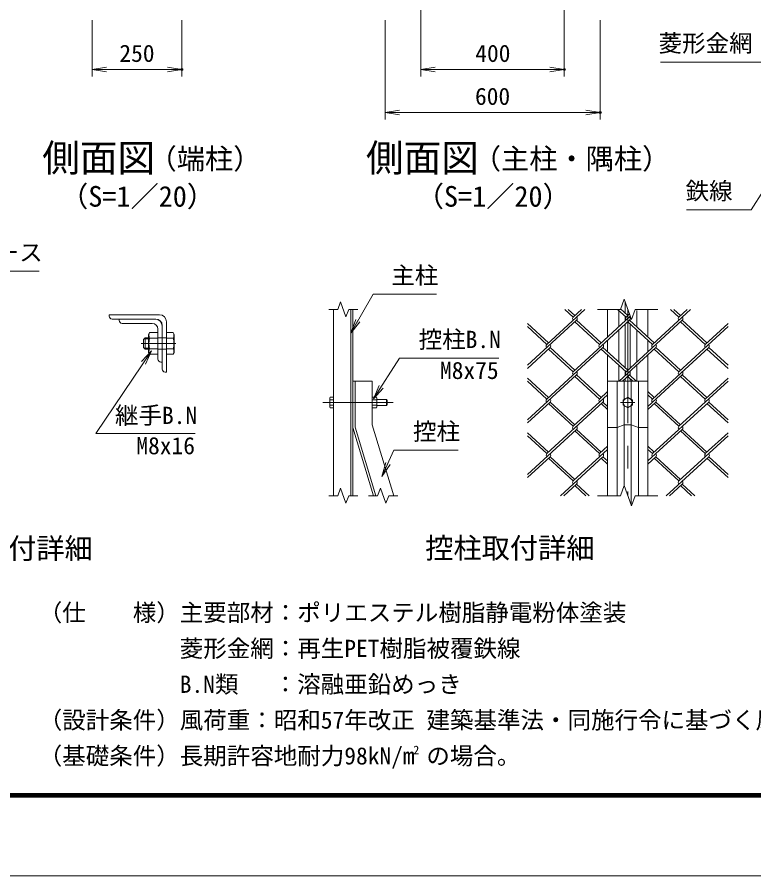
# Model space of a CAD drawing. Units: millimetres at full size. Extents: x -4200 to 4200, y -2970 to 2970.
# Drawn here: x -392 to 1663, y -2970 to -573 of the extents above; entities that cross this region are included whole.
import ezdxf
from ezdxf.enums import TextEntityAlignment as Align

# ---------------------------------------------------------------- set-up
doc = ezdxf.new("R2010")
doc.units = ezdxf.units.MM
doc.header["$LTSCALE"] = 10
doc.header["$PDMODE"] = 32
doc.header["$PDSIZE"] = 5
doc.linetypes.add('USER1', pattern=[50.8, 31.75, -6.35, 6.35, -6.35])
for name, color, linetype, lineweight in [('0-0_D-STR1', 1, 'Continuous', 18), ('0-1_D-STR-DIM', 7, 'Continuous', 13), ('0-2_0', 7, 'Continuous', 18), ('0-5_D-STR3', 3, 'Continuous', 13), ('0-6_D-BMK', 2, 'USER1', 13), ('0-7_D-STR2', 7, 'Continuous', 13), ('0-8_D-STR-TXT', 7, 'Continuous', 13), ('0-9_D-TTL', 7, 'Continuous', 18)]:
    doc.layers.add(name, color=color, linetype=linetype, lineweight=lineweight)
doc.layers.add('0-3_Defpoints', color=7, linetype='Continuous')
doc.layers.add('0-4_D-TTL-TXT', color=7, linetype='Continuous')
doc.styles.add('ＭＳ ゴシック', font='')
doc.styles.get('ＭＳ ゴシック').set_extended_font_data('MS Gothic')

# ---------------------------------------------------------------- blocks, each defined once
blk = doc.blocks.new('_Open')
at = {"layer": '0-2_0'}
blk.add_line((-10, 1.667), (0, 0), dxfattribs=at)
blk.add_lwpolyline([(-10, -1.667), (0, 0), (-10, 0)], dxfattribs=at)

msp = doc.modelspace()

# ---------------------------------------------------------------- linework, layer by layer
at = {"layer": '0-0_D-STR1'}
for p, q in [((490.51, -1908.58), (490.51, -1388.58)), ((538.51, -1908.58), (538.51, -1388.58)), ((544.51, -1908.58), (544.51, -1388.58)), ((1255.51, -1465.66), (1255.51, -1388.58)), ((1304.34, -1368.9), (1304.34, -1399.1)), ((1367.51, -1465.66), (1367.51, -1388.58)), ((-135.53, -1407.51), (-135.53, -1403.51)), ((4.47, -1403.51), (-135.53, -1403.51)), ((1286.51, -1437.25), (1286.51, -1391.44)), ((1304.34, -1407.78), (1304.34, -1420.91)), ((1318.67, -1407.78), (1318.67, -1420.91)), ((1336.51, -1437.25), (1336.51, -1391.44)), ((-5.53, -1415.51), (-127.53, -1415.51)), ((12.47, -1555.51), (12.47, -1433.51)), ((24.47, -1563.51), (24.47, -1423.51)), ((1304.34, -1429.59), (1304.34, -1551.58)), ((1318.67, -1429.59), (1318.67, -1551.58)), ((1286.51, -1535.24), (1286.51, -1445.93)), ((1336.51, -1535.24), (1336.51, -1445.93)), ((1255.51, -1506.83), (1255.51, -1474.34)), ((1367.51, -1506.83), (1367.51, -1474.34)), ((1255.51, -1908.58), (1255.51, -1515.51)), ((1367.51, -1908.58), (1367.51, -1515.51)), ((1286.51, -1588.58), (1286.51, -1543.92)), ((1336.51, -1588.58), (1336.51, -1543.92)), ((20.47, -1563.51), (24.47, -1563.51)), ((1304.34, -1560.26), (1304.34, -1573.39)), ((1318.67, -1560.26), (1318.67, -1573.39)), ((550.51, -1717.69), (550.51, -1588.58)), ((598.51, -1710.58), (598.51, -1588.58)), ((1255.51, -1588.58), (1367.51, -1588.58)), ((1281.72, -1588.58), (1281.72, -1908.58)), ((1301.51, -1588.58), (1301.51, -1639.34)), ((1304.34, -1582.07), (1304.34, -1588.58)), ((1318.67, -1582.07), (1318.67, -1588.58)), ((1321.51, -1588.58), (1321.51, -1639.34)), ((1341.29, -1588.58), (1341.29, -1908.58)), ((1301.51, -1657.82), (1301.51, -1881.11)), ((1321.51, -1657.82), (1321.51, -1936.06)), ((602.08, -1908.58), (544.51, -1718.58)), ((608.35, -1908.58), (550.51, -1717.69)), ((658.51, -1908.58), (598.51, -1710.58)), ((1281.72, -1718.58), (1255.51, -1718.58)), ((1301.51, -1710.58), (1281.72, -1718.58)), ((1321.51, -1710.58), (1301.51, -1710.58)), ((1321.51, -1710.58), (1341.29, -1718.58)), ((1367.51, -1718.58), (1341.29, -1718.58))]:
    msp.add_line(p, q, dxfattribs=at)
msp.add_lwpolyline([(544.51, -1718.58), (544.51, -1588.58), (598.51, -1588.58)], dxfattribs=at)
for centre, radius, start, end in [((-127.53, -1407.51), 8, 180, 270), ((4.47, -1423.51), 20, 0, 90), ((-5.53, -1433.51), 18, 0, 90), ((20.47, -1555.51), 8, 180, 270)]:
    msp.add_arc(centre, radius, start, end, dxfattribs=at)
at = {"layer": '0-1_D-STR-DIM'}
for p, q in [((1134.6, -351.61), (1134.6, -738.93)), ((734.6, -431.61), (734.6, -738.93)), ((-183.07, -581.61), (-183.07, -738.93)), ((66.93, -581.61), (66.93, -738.93)), ((634.6, -581.61), (634.6, -858.93)), ((1234.6, -581.61), (1234.6, -858.93)), ((-183.07, -718.93), (66.93, -718.93)), ((734.6, -718.93), (1134.6, -718.93)), ((634.6, -838.93), (1234.6, -838.93)), ((1290.99, -1388.58), (1301.25, -1360.39)), ((1301.25, -1360.39), (1321.77, -1416.77)), ((477.01, -1388.58), (502.12, -1388.58)), ((509.81, -1367.44), (502.12, -1388.58)), ((525.2, -1409.72), (509.81, -1367.44)), ((532.9, -1388.58), (525.2, -1409.72)), ((532.9, -1388.58), (558.01, -1388.58)), ((1290.99, -1388.58), (1227.51, -1388.58)), ((1321.77, -1416.77), (1332.03, -1388.58)), ((1395.51, -1388.58), (1332.03, -1388.58)), ((509.81, -1887.44), (502.12, -1908.58)), ((525.2, -1929.72), (509.81, -1887.44)), ((621.39, -1887.44), (613.69, -1908.58)), ((636.78, -1929.72), (621.39, -1887.44)), ((477.01, -1908.58), (502.12, -1908.58)), ((532.9, -1908.58), (525.2, -1929.72)), ((532.9, -1908.58), (558.01, -1908.58)), ((588.58, -1908.58), (613.69, -1908.58)), ((644.47, -1908.58), (636.78, -1929.72)), ((644.47, -1908.58), (669.58, -1908.58)), ((1290.99, -1908.58), (1227.51, -1908.58)), ((1321.77, -1936.77), (1332.03, -1908.58)), ((1395.51, -1908.58), (1332.03, -1908.58))]:
    msp.add_line(p, q, dxfattribs=at)
msp.add_lwpolyline([(1290.99, -1908.58), (1301.25, -1880.39), (1321.77, -1936.77)], dxfattribs=at)
at = {"layer": '0-3_Defpoints'}
for p in [(66.93, -718.93), (1134.6, -718.93), (1234.6, -838.93)]:
    msp.add_point(p, dxfattribs=at)
at = {"layer": '0-5_D-STR3'}
for p, q in [((-107.53, -1415.51), (-7.53, -1415.51)), ((-107.53, -1415.51), (-107.53, -1419.51)), ((-99.53, -1427.51), (-15.53, -1427.51)), ((12.47, -1435.51), (12.47, -1535.51)), ((-22.63, -1453.48), (-25.53, -1458.51)), ((-25.53, -1458.51), (-25.53, -1508.51)), ((0.47, -1453.48), (-22.63, -1453.48)), ((0.47, -1443.51), (0.47, -1527.51)), ((0.47, -1453.48), (0.47, -1513.53)), ((24.47, -1453.48), (42.89, -1453.48)), ((24.47, -1513.53), (24.47, -1453.48)), ((45.67, -1458.31), (42.89, -1453.48)), ((45.67, -1508.71), (45.67, -1458.31)), ((-34.73, -1467.51), (-39.53, -1472.31)), ((-39.53, -1494.71), (-39.53, -1472.31)), ((-25.53, -1470.51), (-37.73, -1470.51)), ((-34.73, -1499.51), (-34.73, -1467.51)), ((-25.53, -1467.51), (-34.73, -1467.51)), ((0.47, -1468.5), (-22.63, -1468.5)), ((24.47, -1467.51), (0.47, -1467.51)), ((24.47, -1468.5), (42.89, -1468.5)), ((-34.73, -1499.51), (-39.53, -1494.71)), ((-25.53, -1496.51), (-37.73, -1496.51)), ((-25.53, -1499.51), (-34.73, -1499.51)), ((-22.63, -1513.53), (-25.53, -1508.51)), ((0.47, -1498.52), (-22.63, -1498.52)), ((24.47, -1499.51), (0.47, -1499.51)), ((24.47, -1498.52), (42.89, -1498.52)), ((45.67, -1508.71), (42.89, -1513.53)), ((0.47, -1513.53), (-22.63, -1513.53)), ((24.47, -1513.53), (42.89, -1513.53)), ((8.47, -1535.51), (12.47, -1535.51)), ((479.91, -1635.98), (481.3, -1633.57)), ((479.91, -1635.98), (479.91, -1661.18)), ((490.51, -1633.57), (481.3, -1633.57)), ((490.51, -1641.08), (481.3, -1641.08)), ((490.51, -1633.57), (490.51, -1663.59)), ((598.51, -1663.59), (598.51, -1633.57)), ((598.51, -1641.08), (610.06, -1641.08)), ((611.51, -1661.08), (611.51, -1636.08)), ((611.51, -1640.58), (638.11, -1640.58)), ((638.11, -1640.58), (640.51, -1642.98)), ((640.51, -1642.98), (640.51, -1654.18)), ((479.91, -1661.18), (481.3, -1663.59)), ((490.51, -1656.09), (481.3, -1656.09)), ((490.51, -1663.59), (481.3, -1663.59)), ((598.51, -1656.09), (610.06, -1656.09)), ((611.51, -1656.58), (638.11, -1656.58))]:
    msp.add_line(p, q, dxfattribs=at)
for points in [[(598.51, -1633.57), (610.06, -1633.57), (611.51, -1636.08)], [(638.11, -1640.58), (638.11, -1656.58), (640.51, -1654.18)], [(598.51, -1663.59), (610.06, -1663.59), (611.51, -1661.08)]]:
    msp.add_lwpolyline(points, dxfattribs=at)
msp.add_lwpolyline([(1324.51, -1641.08), (1311.51, -1633.57), (1298.51, -1641.08), (1298.51, -1656.09), (1311.51, -1663.59), (1324.51, -1656.09)], close=True, dxfattribs=at)
msp.add_circle((1311.51, -1648.58), 12.5, dxfattribs=at)
for centre, radius, start, end in [((-99.53, -1419.51), 8, 180, 270), ((-15.53, -1443.51), 16, 0, 90), ((-7.53, -1435.51), 20, 0, 90), ((-11.66, -1460.99), 13.29, 145.61585, 214.38416), ((31.92, -1460.99), 13.29, 325.61585, 34.38415), ((24.73, -1483.51), 49.68, 162.4121, 197.5879), ((-4.47, -1483.51), 49.68, 342.4121, 17.5879), ((-11.66, -1506.02), 13.29, 145.61586, 214.38414), ((31.92, -1506.02), 13.29, 325.61585, 34.38415), ((8.47, -1527.51), 8, 180, 270), ((486.78, -1637.32), 6.64, 145.61585, 214.38415), ((504.98, -1648.58), 24.84, 162.4121, 197.5879), ((604.57, -1637.32), 6.64, 325.61586, 34.38414), ((586.38, -1648.58), 24.84, 342.4121, 17.5879), ((486.78, -1659.84), 6.64, 145.61585, 214.38415), ((604.57, -1659.84), 6.64, 325.61585, 34.38416)]:
    msp.add_arc(centre, radius, start, end, dxfattribs=at)
at = {"layer": '0-6_D-BMK'}
for p, q in [((1311.51, -1388.58), (1311.51, -1908.58)), ((-46.33, -1483.51), (50.47, -1483.51)), ((656.5, -1648.58), (460.51, -1648.58)), ((1331.51, -1648.58), (1291.51, -1648.58))]:
    msp.add_line(p, q, dxfattribs=at)
at = {"layer": '0-7_D-STR2'}
for p, q in [((1192.17, -1388.58), (1085.59, -1486.24)), ((1159.31, -1410.01), (1135.93, -1388.58)), ((1164.05, -1405.66), (1145.41, -1388.58)), ((1182.93, -1388.58), (1159.43, -1410.11)), ((1306.77, -1410.01), (1283.39, -1388.58)), ((1311.51, -1405.66), (1291.46, -1387.29)), ((1487.08, -1388.58), (1380.5, -1486.24)), ((1454.23, -1410.01), (1430.85, -1388.58)), ((1458.96, -1405.66), (1440.32, -1388.58)), ((1477.61, -1388.58), (1454.23, -1410.01)), ((1318.54, -1407.9), (1233.04, -1486.24)), ((1316.17, -1401.39), (1306.77, -1410.01)), ((1168.79, -1418.69), (1031.51, -1544.48)), ((1090.32, -1481.9), (1031.51, -1428.01)), ((1085.59, -1486.24), (1031.51, -1436.69)), ((1316.24, -1418.69), (1159.31, -1562.48)), ((1233.04, -1486.24), (1164.05, -1423.03)), ((1237.78, -1481.9), (1168.79, -1418.69)), ((1463.7, -1418.69), (1306.77, -1562.48)), ((1380.5, -1486.24), (1311.51, -1423.03)), ((1385.23, -1481.9), (1316.24, -1418.69)), ((1591.51, -1436.69), (1454.23, -1562.48)), ((1527.95, -1486.24), (1458.96, -1423.03)), ((1532.69, -1481.9), (1463.7, -1418.69)), ((1591.51, -1428.01), (1527.95, -1486.24)), ((1095.06, -1494.93), (1031.51, -1553.16)), ((1242.52, -1494.93), (1085.59, -1638.72)), ((1159.31, -1562.48), (1090.32, -1499.27)), ((1164.05, -1558.14), (1095.06, -1494.93)), ((1306.77, -1562.48), (1237.78, -1499.27)), ((1311.51, -1558.14), (1242.52, -1494.93)), ((1389.97, -1494.93), (1287.76, -1588.58)), ((1537.43, -1494.93), (1380.5, -1638.72)), ((1454.23, -1562.48), (1385.65, -1499.64)), ((1458.96, -1558.14), (1389.97, -1494.93)), ((1591.51, -1553.16), (1532.69, -1499.27)), ((1591.51, -1544.48), (1537.43, -1494.93)), ((1168.79, -1571.16), (1031.51, -1696.96)), ((1090.32, -1634.38), (1031.51, -1580.49)), ((1233.04, -1638.72), (1164.05, -1575.51)), ((1237.78, -1634.38), (1168.79, -1571.16)), ((1316.24, -1571.16), (1297.24, -1588.58)), ((1325.78, -1588.58), (1311.51, -1575.51)), ((1335.25, -1588.58), (1316.24, -1571.16)), ((1463.7, -1571.16), (1367.51, -1659.31)), ((1527.95, -1638.72), (1458.96, -1575.51)), ((1532.69, -1634.38), (1463.7, -1571.16)), ((1591.51, -1580.49), (1527.95, -1638.72)), ((1085.59, -1638.72), (1031.51, -1589.17)), ((1591.51, -1589.17), (1454.23, -1714.96)), ((1255.51, -1626.82), (1159.31, -1714.96)), ((1255.51, -1618.14), (1233.04, -1638.72)), ((1385.23, -1634.38), (1367.51, -1618.14)), ((1380.5, -1638.72), (1367.51, -1626.82)), ((1095.06, -1647.4), (1031.51, -1705.64)), ((1242.52, -1647.4), (1085.59, -1791.2)), ((1159.31, -1714.96), (1090.32, -1651.74)), ((1164.05, -1710.62), (1095.06, -1647.4)), ((1255.51, -1667.99), (1237.78, -1651.74)), ((1255.51, -1659.31), (1242.52, -1647.4)), ((1389.97, -1647.4), (1367.51, -1667.99)), ((1537.43, -1647.4), (1380.5, -1791.2)), ((1454.23, -1714.96), (1385.23, -1651.74)), ((1458.96, -1710.62), (1389.97, -1647.4)), ((1591.51, -1705.64), (1532.69, -1651.74)), ((1591.51, -1696.96), (1537.43, -1647.4)), ((1168.79, -1723.64), (1031.51, -1849.44)), ((1237.78, -1786.86), (1168.79, -1723.64)), ((1463.7, -1723.64), (1367.51, -1811.79)), ((1532.69, -1786.86), (1463.7, -1723.64)), ((1090.32, -1786.86), (1031.51, -1732.97)), ((1085.59, -1791.2), (1031.51, -1741.65)), ((1233.04, -1791.2), (1164.05, -1727.98)), ((1591.51, -1741.65), (1454.23, -1867.44)), ((1527.95, -1791.2), (1458.96, -1727.98)), ((1591.51, -1732.97), (1527.95, -1791.2)), ((1255.51, -1770.62), (1233.04, -1791.2)), ((1385.23, -1786.86), (1367.51, -1770.62)), ((1255.51, -1779.3), (1159.31, -1867.44)), ((1380.5, -1791.2), (1367.51, -1779.3)), ((1095.06, -1799.88), (1031.51, -1858.12)), ((1159.31, -1867.44), (1090.32, -1804.22)), ((1164.05, -1863.1), (1095.06, -1799.88)), ((1242.52, -1799.88), (1123.89, -1908.58)), ((1255.51, -1820.47), (1237.78, -1804.22)), ((1255.51, -1811.79), (1242.52, -1799.88)), ((1389.97, -1799.88), (1367.51, -1820.47)), ((1454.23, -1867.44), (1385.23, -1804.22)), ((1458.96, -1863.1), (1389.97, -1799.88)), ((1537.43, -1799.88), (1418.8, -1908.58)), ((1591.51, -1858.12), (1532.69, -1804.22)), ((1591.51, -1849.44), (1537.43, -1799.88)), ((1168.79, -1876.12), (1133.37, -1908.58)), ((1194.74, -1908.58), (1164.05, -1880.46)), ((1204.21, -1908.58), (1168.79, -1876.12)), ((1463.7, -1876.12), (1428.28, -1908.58)), ((1489.65, -1908.58), (1458.96, -1880.46)), ((1499.12, -1908.58), (1463.7, -1876.12))]:
    msp.add_line(p, q, dxfattribs=at)
for centre, start, end in [((1164.16, -1414.46), 137.5, 222.5), ((1164.16, -1414.46), 317.5, 42.5), ((1311.61, -1414.46), 137.5, 222.5), ((1311.61, -1414.46), 317.5, 42.5), ((1459.07, -1414.46), 137.5, 222.5), ((1459.07, -1414.46), 317.5, 42.5), ((1090.32, -1490.58), 137.5, 222.5), ((1090.32, -1490.58), 317.5, 42.5), ((1237.78, -1490.58), 137.5, 222.5), ((1237.78, -1490.58), 317.5, 42.5), ((1385.23, -1490.58), 137.5, 222.5), ((1385.23, -1490.58), 317.5, 42.5), ((1532.8, -1490.7), 137.5, 222.5), ((1532.8, -1490.7), 317.5, 42.5), ((1164.04, -1566.84), 137.5, 222.5), ((1164.04, -1566.84), 317.5, 42.5), ((1311.49, -1566.84), 137.5, 222.5), ((1311.49, -1566.84), 317.5, 42.5), ((1458.95, -1566.84), 137.5, 222.5), ((1458.95, -1566.84), 317.5, 42.5), ((1090.32, -1643.06), 137.5, 222.5), ((1090.32, -1643.06), 317.5, 42.5), ((1237.78, -1643.06), 137.5, 222.5), ((1237.78, -1643.06), 317.5, 42.5), ((1385.23, -1643.06), 137.5, 222.5), ((1385.23, -1643.06), 317.5, 42.5), ((1532.8, -1643.18), 137.5, 222.5), ((1532.8, -1643.18), 317.5, 42.5), ((1164.04, -1719.31), 137.5, 222.5), ((1164.04, -1719.31), 317.5, 42.5), ((1459.08, -1719.41), 137.5, 222.5), ((1459.08, -1719.41), 317.5, 42.5), ((1090.44, -1795.65), 137.5, 222.5), ((1090.44, -1795.65), 317.5, 42.5), ((1237.9, -1795.65), 137.5, 222.5), ((1237.9, -1795.65), 317.5, 42.5), ((1385.35, -1795.65), 137.5, 222.5), ((1385.35, -1795.65), 317.5, 42.5), ((1532.91, -1795.77), 137.5, 222.5), ((1532.91, -1795.77), 317.5, 42.5), ((1164.04, -1871.79), 137.5, 222.5), ((1164.04, -1871.79), 317.5, 42.5), ((1459.08, -1871.89), 137.5, 222.5), ((1459.08, -1871.89), 317.5, 42.5)]:
    msp.add_arc(centre, 6.42, start, end, dxfattribs=at)
at = {"layer": '0-8_D-STR-TXT'}
for points in [[(1402.58, -698.19), (1708.07, -698.19), (1759.76, -789.13)], [(1475.3, -1110.77), (1656.18, -1110.77), (1725.08, -1002.48)], [(-331.11, -1282.17), (-702.33, -1282.17), (-758.69, -1445.37)], [(778.07, -1345.76), (600.75, -1345.76), (539.5, -1452.9)], [(104.74, -1734.98), (-172.58, -1734.98), (-18.4, -1506.02)], [(952.14, -1524.88), (674.82, -1524.88), (602.78, -1636.33)], [(838.81, -1781.56), (659.2, -1781.56), (626.29, -1853.48)]]:
    msp.add_lwpolyline(points, dxfattribs=at)
at = {"layer": '0-9_D-TTL', "color": 2}
msp.add_lwpolyline([(-4199.68, 2970.23), (4200.32, 2970.23), (4200.32, -2969.77), (-4199.68, -2969.77)], close=True, dxfattribs=at)
at = {"layer": '0-9_D-TTL'}
for points in [[(-3929.68, 2750.23), (3930.32, 2750.23), (3930.32, -2749.77), (-3929.68, -2749.77)], [(-3927.18, 2747.73), (3927.82, 2747.73), (3927.82, -2747.27), (-3927.18, -2747.27)], [(-3924.68, 2745.23), (3925.32, 2745.23), (3925.32, -2744.77), (-3924.68, -2744.77)], [(-3922.18, 2742.73), (3922.82, 2742.73), (3922.82, -2742.27), (-3922.18, -2742.27)], [(-3919.68, 2740.23), (3920.32, 2740.23), (3920.32, -2739.77), (-3919.68, -2739.77)]]:
    msp.add_lwpolyline(points, close=True, dxfattribs=at)

# ---------------------------------------------------------------- block references
at = {"layer": '0-1_D-STR-DIM', "xscale": 4, "yscale": 4, "rotation": 180}
for p in [(-183.07, -718.93), (734.6, -718.93), (634.6, -838.93)]:
    msp.add_blockref('_Open', p, dxfattribs=at)
at = {"layer": '0-1_D-STR-DIM', "xscale": 4, "yscale": 4}
for p in [(66.93, -718.93), (1134.6, -718.93), (1234.6, -838.93)]:
    msp.add_blockref('_Open', p, dxfattribs=at)
at = {"layer": '0-8_D-STR-TXT', "xscale": 4, "yscale": 4}
for p, rotation in [((538.51, -1454.64), 240.24265), ((-17.28, -1504.36), 56.04396), ((601.7, -1638.01), 237.12098), ((625.46, -1855.3), 245.41293)]:
    msp.add_blockref('_Open', p, dxfattribs=dict(at, rotation=rotation))

# ---------------------------------------------------------------- texts
at = {"layer": '0-1_D-STR-DIM', "style": 'ＭＳ ゴシック'}
for s, p in [('250', (-107.09, -712.18)), ('400', (886.1, -712.18)), ('600', (885.33, -832.18))]:
    msp.add_text(s, height=48.09, dxfattribs=at).set_placement(p, align=Align.BOTTOM_LEFT)
at = {"layer": '0-4_D-TTL-TXT', "style": 'ＭＳ ゴシック'}
for s, height, p in [('側面図', 76.98, (-322.29, -1027.23)), ('（端柱）', 57.7, (-25.59, -1014.39)), ('側面図', 76.98, (581.17, -1027.23)), ('（主柱・隅柱）', 57.7, (879.45, -1014.24)), ('（S=1／20）', 57.7, (-272.49, -1119.21)), ('（S=1／20）', 57.7, (720.18, -1119.21)), ('継手ピース取付詳細', 57.7, (-889.57, -2101.83)), ('控柱取付詳細', 57.7, (746.54, -2101.07)), ('（仕\u3000\u3000様）主要部材：ポリエステル樹脂静電粉体塗装', 48.09, (-332.13, -2273.38)), ('\u3000\u3000\u3000\u3000\u3000\u3000菱形金網：再生PET樹脂被覆鉄線', 48.09, (-332.13, -2373.38)), ('\u3000\u3000\u3000\u3000\u3000\u3000B.N類\u3000 ：溶融亜鉛めっき', 48.09, (-332.13, -2473.38)), ('（設計条件）風荷重：昭和57年改正 建築基準法・同施行令に基づく風圧力に準拠。', 48.09, (-332.13, -2573.38)), ('（基礎条件）長期許容地耐力98kN/m の場合。', 48.09, (-332.13, -2673.38)), ('2', 24.05, (713.34, -2637.57))]:
    msp.add_text(s, height=height, dxfattribs=at).set_placement(p, align=Align.BOTTOM_LEFT)
at = {"layer": '0-8_D-STR-TXT', "style": 'ＭＳ ゴシック'}
for s, p in [('菱形金網', (1397.75, -683.96)), ('鉄線', (1473.02, -1096.41)), ('継手ピース', (-649.13, -1268.06)), ('主柱', (651.68, -1332.03)), ('控柱B.N', (728.03, -1510.9)), ('M8x75', (787.66, -1597.32)), ('継手B.N', (-119.37, -1722.9)), ('控柱', (712.41, -1767.58)), ('M8x16', (-59.74, -1807.39))]:
    msp.add_text(s, height=48.09, dxfattribs=at).set_placement(p, align=Align.BOTTOM_LEFT)

doc.saveas('drawing.dxf')
